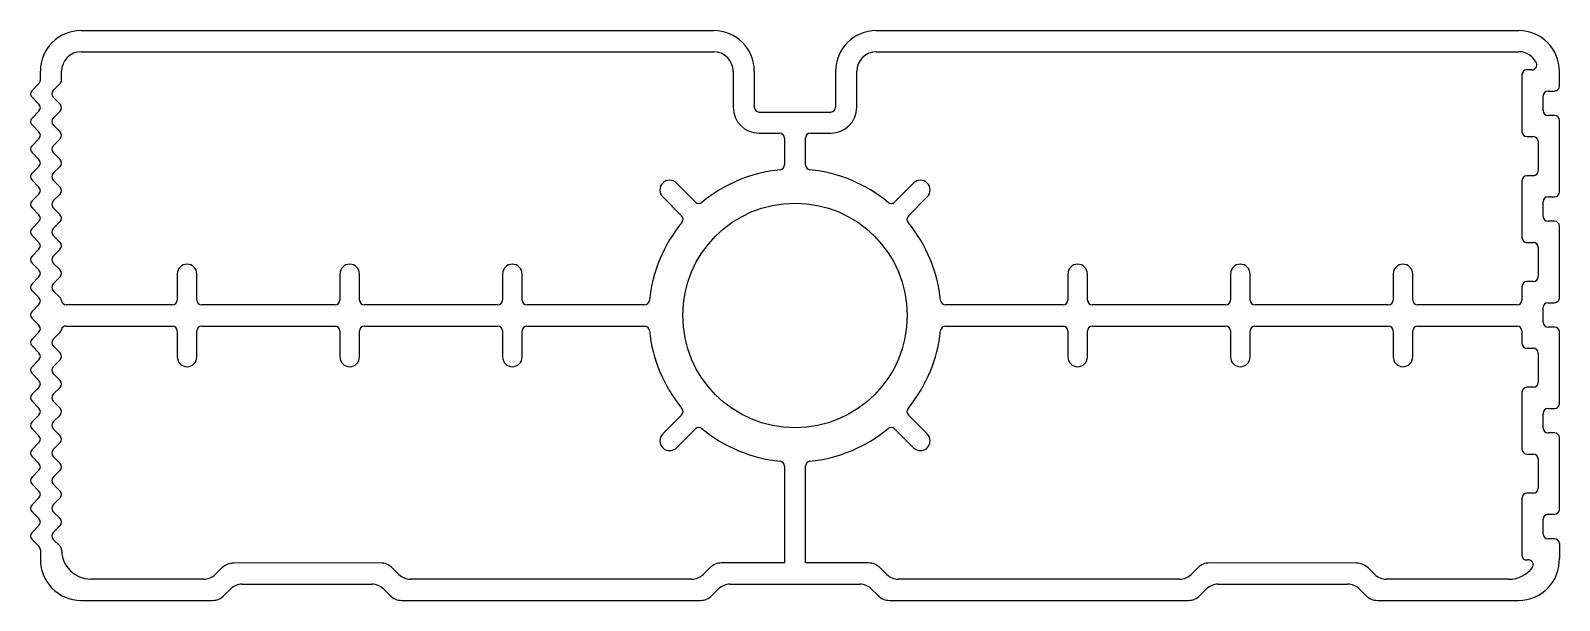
# Model space of a CAD drawing. Extents: x 1476.1 to 1570.1, y 1802.4 to 1837.4.
import ezdxf

# ---------------------------------------------------------------- set-up
doc = ezdxf.new("R2010")
doc.units = 0
doc.layers.get('0').update_dxf_attribs({"linetype": 'CONTINUOUS'})

msp = doc.modelspace()

# ---------------------------------------------------------------- linework, layer by layer
for p, q in [((1479.225, 1837.398), (1518.123, 1837.398)), ((1528.123, 1837.398), (1567.621, 1837.398)), ((1479.225, 1836.098), (1518.123, 1836.098)), ((1528.123, 1836.098), (1567.621, 1836.098)), ((1476.725, 1834.361), (1476.725, 1834.898)), ((1478.025, 1834.361), (1478.025, 1834.898)), ((1519.323, 1834.898), (1519.323, 1832.698)), ((1520.623, 1834.898), (1520.623, 1832.698)), ((1525.623, 1834.898), (1525.623, 1832.698)), ((1526.923, 1832.698), (1526.923, 1834.898)), ((1568.434, 1834.986), (1568.121, 1834.986)), ((1570.121, 1833.986), (1570.121, 1834.898)), ((1476.637, 1834.149), (1476.213, 1833.724)), ((1477.513, 1833.724), (1477.937, 1834.149)), ((1567.821, 1834.686), (1567.821, 1831.186)), ((1476.213, 1833.3), (1476.637, 1832.876)), ((1477.937, 1832.876), (1477.513, 1833.3)), ((1569.121, 1832.486), (1569.121, 1833.386)), ((1569.421, 1833.686), (1569.821, 1833.686)), ((1476.637, 1832.452), (1476.213, 1832.027)), ((1477.513, 1832.027), (1477.937, 1832.452)), ((1520.923, 1832.398), (1525.323, 1832.398)), ((1569.821, 1832.186), (1569.421, 1832.186)), ((1476.213, 1831.603), (1476.637, 1831.179)), ((1477.937, 1831.179), (1477.513, 1831.603)), ((1520.923, 1831.098), (1522.173, 1831.098)), ((1524.073, 1831.098), (1525.323, 1831.098)), ((1570.121, 1827.486), (1570.121, 1831.886)), ((1476.637, 1830.755), (1476.213, 1830.33)), ((1477.513, 1830.33), (1477.937, 1830.755)), ((1522.473, 1830.798), (1522.473, 1829.152)), ((1523.773, 1829.152), (1523.773, 1830.798)), ((1568.121, 1830.886), (1568.521, 1830.886)), ((1568.821, 1830.586), (1568.821, 1828.786)), ((1476.213, 1829.906), (1476.637, 1829.482)), ((1477.937, 1829.482), (1477.513, 1829.906)), ((1476.637, 1829.057), (1476.213, 1828.633)), ((1477.513, 1828.633), (1477.937, 1829.057)), ((1568.521, 1828.486), (1568.121, 1828.486)), ((1476.213, 1828.209), (1476.637, 1827.785)), ((1476.637, 1827.36), (1476.213, 1826.936)), ((1477.937, 1827.785), (1477.513, 1828.209)), ((1477.513, 1826.936), (1477.937, 1827.36)), ((1517.002, 1826.869), (1515.84, 1828.031)), ((1530.408, 1828.031), (1529.246, 1826.869)), ((1567.821, 1828.186), (1567.821, 1824.686)), ((1476.213, 1826.512), (1476.637, 1826.088)), ((1477.937, 1826.088), (1477.513, 1826.512)), ((1514.992, 1827.183), (1516.154, 1826.021)), ((1530.094, 1826.021), (1531.257, 1827.183)), ((1569.121, 1825.986), (1569.121, 1826.886)), ((1569.421, 1827.186), (1569.821, 1827.186)), ((1476.637, 1825.663), (1476.213, 1825.239)), ((1477.513, 1825.239), (1477.937, 1825.663)), ((1569.821, 1825.686), (1569.421, 1825.686)), ((1476.213, 1824.815), (1476.637, 1824.391)), ((1477.937, 1824.391), (1477.513, 1824.815)), ((1570.121, 1820.986), (1570.121, 1825.386)), ((1476.637, 1823.966), (1476.213, 1823.542)), ((1477.513, 1823.542), (1477.937, 1823.966)), ((1568.121, 1824.386), (1568.521, 1824.386)), ((1568.821, 1824.086), (1568.821, 1822.286)), ((1476.213, 1823.118), (1476.637, 1822.694)), ((1477.937, 1822.694), (1477.513, 1823.118)), ((1476.637, 1822.269), (1476.213, 1821.845)), ((1477.513, 1821.845), (1477.937, 1822.269)), ((1485.146, 1822.45), (1485.146, 1820.85)), ((1486.346, 1820.85), (1486.346, 1822.45)), ((1495.146, 1822.45), (1495.146, 1820.85)), ((1496.346, 1820.85), (1496.346, 1822.45)), ((1505.146, 1822.45), (1505.146, 1820.85)), ((1506.346, 1820.85), (1506.346, 1822.45)), ((1539.902, 1822.45), (1539.902, 1820.85)), ((1541.102, 1820.85), (1541.102, 1822.45)), ((1549.902, 1822.45), (1549.902, 1820.85)), ((1551.102, 1820.85), (1551.102, 1822.45)), ((1559.902, 1822.45), (1559.902, 1820.85)), ((1561.102, 1820.85), (1561.102, 1822.45)), ((1567.821, 1821.686), (1567.821, 1820.85)), ((1568.521, 1821.986), (1568.121, 1821.986)), ((1476.213, 1821.421), (1476.637, 1820.996)), ((1477.937, 1820.996), (1477.513, 1821.421)), ((1476.637, 1820.572), (1476.213, 1820.148)), ((1484.846, 1820.55), (1478.321, 1820.55)), ((1494.846, 1820.55), (1486.646, 1820.55)), ((1504.846, 1820.55), (1496.646, 1820.55)), ((1513.873, 1820.55), (1506.646, 1820.55)), ((1539.602, 1820.55), (1532.375, 1820.55)), ((1549.602, 1820.55), (1541.402, 1820.55)), ((1559.602, 1820.55), (1551.402, 1820.55)), ((1567.521, 1820.55), (1561.402, 1820.55)), ((1569.121, 1819.486), (1569.121, 1820.386)), ((1569.421, 1820.686), (1569.821, 1820.686)), ((1476.213, 1819.724), (1476.637, 1819.299)), ((1476.637, 1818.875), (1476.213, 1818.451)), ((1477.513, 1818.451), (1477.937, 1818.875)), ((1478.309, 1819.25), (1484.846, 1819.25)), ((1485.146, 1818.95), (1485.146, 1817.35)), ((1486.346, 1817.35), (1486.346, 1818.95)), ((1486.646, 1819.25), (1494.846, 1819.25)), ((1495.146, 1818.95), (1495.146, 1817.35)), ((1496.346, 1817.35), (1496.346, 1818.95)), ((1496.646, 1819.25), (1504.846, 1819.25)), ((1505.146, 1818.95), (1505.146, 1817.35)), ((1506.346, 1817.35), (1506.346, 1818.95)), ((1506.646, 1819.25), (1513.873, 1819.25)), ((1532.375, 1819.25), (1539.602, 1819.25)), ((1539.902, 1818.95), (1539.902, 1817.35)), ((1541.102, 1817.35), (1541.102, 1818.95)), ((1541.402, 1819.25), (1549.602, 1819.25)), ((1549.902, 1818.95), (1549.902, 1817.35)), ((1551.102, 1817.35), (1551.102, 1818.95)), ((1551.402, 1819.25), (1559.602, 1819.25)), ((1559.902, 1818.95), (1559.902, 1817.35)), ((1561.102, 1817.35), (1561.102, 1818.95)), ((1561.402, 1819.25), (1567.521, 1819.25)), ((1567.821, 1818.95), (1567.821, 1818.186)), ((1569.821, 1819.186), (1569.421, 1819.186)), ((1570.121, 1814.486), (1570.121, 1818.886)), ((1476.213, 1818.027), (1476.637, 1817.602)), ((1477.937, 1817.602), (1477.513, 1818.027)), ((1476.637, 1817.178), (1476.213, 1816.754)), ((1477.513, 1816.754), (1477.937, 1817.178)), ((1568.121, 1817.886), (1568.521, 1817.886)), ((1568.821, 1817.586), (1568.821, 1815.786)), ((1476.213, 1816.33), (1476.637, 1815.905)), ((1477.937, 1815.905), (1477.513, 1816.33)), ((1476.637, 1815.481), (1476.213, 1815.057)), ((1477.513, 1815.057), (1477.937, 1815.481)), ((1567.821, 1815.186), (1567.821, 1811.686)), ((1568.521, 1815.486), (1568.121, 1815.486)), ((1476.213, 1814.633), (1476.637, 1814.208)), ((1477.937, 1814.208), (1477.513, 1814.633)), ((1569.421, 1814.186), (1569.821, 1814.186)), ((1476.637, 1813.784), (1476.213, 1813.36)), ((1477.513, 1813.36), (1477.937, 1813.784)), ((1516.153, 1813.781), (1514.992, 1812.62)), ((1531.257, 1812.62), (1530.095, 1813.781)), ((1569.121, 1812.986), (1569.121, 1813.886)), ((1476.213, 1812.935), (1476.637, 1812.511)), ((1477.937, 1812.511), (1477.513, 1812.935)), ((1515.84, 1811.771), (1517.001, 1812.932)), ((1529.247, 1812.932), (1530.408, 1811.771)), ((1569.821, 1812.686), (1569.421, 1812.686)), ((1570.121, 1807.986), (1570.121, 1812.386)), ((1476.637, 1812.087), (1476.213, 1811.663)), ((1477.513, 1811.663), (1477.937, 1812.087)), ((1568.121, 1811.386), (1568.521, 1811.386)), ((1476.213, 1811.238), (1476.637, 1810.814)), ((1477.937, 1810.814), (1477.513, 1811.238)), ((1522.474, 1810.649), (1522.474, 1804.698)), ((1523.774, 1804.698), (1523.774, 1810.649)), ((1568.821, 1811.086), (1568.821, 1809.286)), ((1476.637, 1810.39), (1476.213, 1809.966)), ((1476.213, 1809.541), (1476.637, 1809.117)), ((1477.513, 1809.966), (1477.937, 1810.39)), ((1477.937, 1809.117), (1477.513, 1809.541)), ((1476.637, 1808.693), (1476.213, 1808.269)), ((1477.513, 1808.269), (1477.937, 1808.693)), ((1567.821, 1808.686), (1567.821, 1805.186)), ((1568.521, 1808.986), (1568.121, 1808.986)), ((1476.213, 1807.844), (1476.637, 1807.42)), ((1477.937, 1807.42), (1477.513, 1807.844)), ((1569.421, 1807.686), (1569.821, 1807.686)), ((1476.637, 1806.996), (1476.213, 1806.571)), ((1477.513, 1806.571), (1477.937, 1806.996)), ((1569.121, 1806.486), (1569.121, 1807.386)), ((1476.213, 1806.147), (1476.637, 1805.723)), ((1477.937, 1805.723), (1477.513, 1806.147)), ((1569.821, 1806.186), (1569.421, 1806.186)), ((1570.121, 1805.886), (1570.121, 1804.973)), ((1476.725, 1805.511), (1476.725, 1804.973)), ((1478.025, 1805.498), (1478.025, 1805.511)), ((1487.892, 1804.395), (1487.477, 1803.991)), ((1497.647, 1804.698), (1488.599, 1804.688)), ((1498.769, 1803.991), (1498.354, 1804.405)), ((1517.892, 1804.405), (1517.477, 1803.991)), ((1522.474, 1804.698), (1518.599, 1804.698)), ((1527.647, 1804.698), (1523.774, 1804.698)), ((1528.769, 1803.991), (1528.354, 1804.405)), ((1547.892, 1804.405), (1547.477, 1803.991)), ((1557.647, 1804.688), (1548.599, 1804.698)), ((1558.769, 1803.991), (1558.354, 1804.395)), ((1486.77, 1803.698), (1479.825, 1803.698)), ((1488.016, 1802.691), (1488.43, 1803.105)), ((1489.137, 1803.398), (1497.109, 1803.398)), ((1497.816, 1803.105), (1498.23, 1802.691)), ((1516.77, 1803.698), (1499.476, 1803.698)), ((1518.016, 1802.691), (1518.43, 1803.105)), ((1519.137, 1803.398), (1527.109, 1803.398)), ((1527.816, 1803.105), (1528.23, 1802.691)), ((1546.77, 1803.698), (1529.476, 1803.698)), ((1548.016, 1802.691), (1548.43, 1803.105)), ((1549.137, 1803.398), (1557.109, 1803.398)), ((1557.816, 1803.105), (1558.23, 1802.691)), ((1567.021, 1803.698), (1559.476, 1803.698)), ((1479.224, 1802.398), (1487.309, 1802.398)), ((1498.937, 1802.398), (1517.309, 1802.398)), ((1528.937, 1802.398), (1547.309, 1802.398)), ((1558.937, 1802.398), (1567.622, 1802.398))]:
    msp.add_line(p, q)
msp.add_circle((1523.124, 1819.9), 6.9)
for centre, radius, start, end in [((1479.225, 1834.898), 2.5, 90, 180), ((1518.123, 1834.898), 2.5, 0, 90), ((1528.123, 1834.898), 2.5, 90, 180), ((1567.621, 1834.898), 2.5, 0, 90), ((1479.225, 1834.898), 1.2, 90, 180), ((1518.123, 1834.898), 1.2, 0, 90), ((1528.123, 1834.898), 1.2, 90, 180), ((1567.621, 1834.898), 1.2, 25.50586, 90), ((1568.121, 1834.686), 0.3, 90, 180), ((1568.434, 1835.286), 0.3, 270, 25.50586), ((1476.425, 1834.361), 0.3, 315, 0), ((1477.725, 1834.361), 0.3, 315, 0), ((1569.821, 1833.986), 0.3, 270, 0), ((1476.425, 1833.512), 0.3, 135, 225), ((1477.725, 1833.512), 0.3, 135, 225), ((1569.421, 1833.386), 0.3, 90, 180), ((1476.425, 1831.815), 0.3, 135, 225), ((1476.425, 1832.664), 0.3, 315, 45), ((1477.725, 1831.815), 0.3, 135, 225), ((1477.725, 1832.664), 0.3, 315, 45), ((1520.923, 1832.698), 1.6, 180, 270), ((1520.923, 1832.698), 0.3, 180, 270), ((1525.323, 1832.698), 1.6, 270, 0), ((1525.323, 1832.698), 0.3, 270, 0), ((1569.421, 1832.486), 0.3, 180, 270), ((1569.821, 1831.886), 0.3, 0, 90), ((1476.425, 1830.967), 0.3, 315, 45), ((1477.725, 1830.967), 0.3, 315, 45), ((1522.173, 1830.798), 0.3, 0, 90), ((1524.073, 1830.798), 0.3, 90, 180), ((1568.121, 1831.186), 0.3, 180, 270), ((1476.425, 1830.118), 0.3, 135, 225), ((1477.725, 1830.118), 0.3, 135, 225), ((1568.521, 1830.586), 0.3, 0, 90), ((1476.425, 1829.27), 0.3, 315, 45), ((1477.725, 1829.27), 0.3, 315, 45), ((1476.425, 1828.421), 0.3, 135, 225), ((1477.725, 1828.421), 0.3, 135, 225), ((1523.124, 1819.9), 9, 95.87001, 129.45282), ((1522.173, 1829.152), 0.3, 275.87001, 360), ((1524.073, 1829.152), 0.3, 180, 264.14396), ((1523.124, 1819.9), 9, 50.54718, 84.14396), ((1568.121, 1828.186), 0.3, 90, 180), ((1568.521, 1828.786), 0.3, 270, 0), ((1476.425, 1827.573), 0.3, 315, 45), ((1477.725, 1827.573), 0.3, 315, 45), ((1515.416, 1827.607), 0.6, 45, 225), ((1530.832, 1827.607), 0.6, 315, 135), ((1569.821, 1827.486), 0.3, 270, 0), ((1476.425, 1826.724), 0.3, 135, 225), ((1477.725, 1826.724), 0.3, 135, 225), ((1517.214, 1827.081), 0.3, 225, 309.45282), ((1529.034, 1827.081), 0.3, 230.54718, 315), ((1569.421, 1826.886), 0.3, 90, 180), ((1476.425, 1825.875), 0.3, 315, 45), ((1477.725, 1825.875), 0.3, 315, 45), ((1523.124, 1819.9), 9, 140.55971, 174.13698), ((1515.942, 1825.808), 0.3, 320.55971, 45), ((1530.306, 1825.808), 0.3, 135, 219.44029), ((1523.124, 1819.9), 9, 5.86302, 39.44029), ((1569.421, 1825.986), 0.3, 180, 270), ((1569.821, 1825.386), 0.3, 0, 90), ((1476.425, 1825.027), 0.3, 135, 225), ((1477.725, 1825.027), 0.3, 135, 225), ((1568.121, 1824.686), 0.3, 180, 270), ((1476.425, 1824.178), 0.3, 315, 45), ((1477.725, 1824.178), 0.3, 315, 45), ((1568.521, 1824.086), 0.3, 0, 90), ((1476.425, 1823.33), 0.3, 135, 225), ((1476.425, 1822.481), 0.3, 315, 45), ((1477.725, 1823.33), 0.3, 135, 225), ((1477.725, 1822.481), 0.3, 315, 45), ((1485.746, 1822.45), 0.6, 0, 180), ((1495.746, 1822.45), 0.6, 0, 180), ((1505.746, 1822.45), 0.6, 0, 180), ((1540.502, 1822.45), 0.6, 0, 180), ((1550.502, 1822.45), 0.6, 0, 180), ((1560.502, 1822.45), 0.6, 0, 180), ((1476.425, 1821.633), 0.3, 135, 225), ((1477.725, 1821.633), 0.3, 135, 225), ((1568.121, 1821.686), 0.3, 90, 180), ((1568.521, 1822.286), 0.3, 270, 360), ((1476.425, 1820.784), 0.3, 315, 45), ((1477.725, 1820.784), 0.3, 6.31607, 45), ((1478.321, 1820.85), 0.3, 186.31607, 270), ((1484.846, 1820.85), 0.3, 270, 0), ((1486.646, 1820.85), 0.3, 180, 270), ((1494.846, 1820.85), 0.3, 270, 360), ((1496.646, 1820.85), 0.3, 180, 270), ((1504.846, 1820.85), 0.3, 270, 0), ((1506.646, 1820.85), 0.3, 180, 270), ((1513.873, 1820.85), 0.3, 270, 354.13698), ((1532.375, 1820.85), 0.3, 185.86302, 270), ((1539.602, 1820.85), 0.3, 270, 0), ((1541.402, 1820.85), 0.3, 180, 270), ((1549.602, 1820.85), 0.3, 270, 0), ((1551.402, 1820.85), 0.3, 180, 270), ((1559.602, 1820.85), 0.3, 270, 0), ((1561.402, 1820.85), 0.3, 180, 270), ((1567.521, 1820.85), 0.3, 270, 0), ((1569.821, 1820.986), 0.3, 270, 0), ((1476.425, 1819.936), 0.3, 135, 225), ((1569.421, 1820.386), 0.3, 90, 180), ((1476.425, 1819.087), 0.3, 315, 45), ((1477.725, 1819.087), 0.3, 315, 346.80732), ((1478.309, 1818.95), 0.3, 90, 166.80732), ((1484.846, 1818.95), 0.3, 0, 90), ((1486.646, 1818.95), 0.3, 90, 180), ((1494.846, 1818.95), 0.3, 0, 90), ((1496.646, 1818.95), 0.3, 90, 180), ((1504.846, 1818.95), 0.3, 0, 90), ((1506.646, 1818.95), 0.3, 90, 180), ((1513.873, 1818.95), 0.3, 5.86302, 90), ((1523.124, 1819.9), 9, 185.86302, 219.43143), ((1523.124, 1819.9), 9, 320.56857, 354.13698), ((1532.375, 1818.95), 0.3, 90, 174.13698), ((1539.602, 1818.95), 0.3, 360, 90), ((1541.402, 1818.95), 0.3, 90, 180), ((1549.602, 1818.95), 0.3, 0, 90), ((1551.402, 1818.95), 0.3, 90, 180), ((1559.602, 1818.95), 0.3, 0, 90), ((1561.402, 1818.95), 0.3, 90, 180), ((1567.521, 1818.95), 0.3, 360, 90), ((1569.421, 1819.486), 0.3, 180, 270), ((1569.821, 1818.886), 0.3, 0, 90), ((1476.425, 1818.239), 0.3, 135, 225), ((1477.725, 1818.239), 0.3, 135, 225), ((1568.121, 1818.186), 0.3, 180, 270), ((1476.425, 1817.39), 0.3, 315, 45), ((1477.725, 1817.39), 0.3, 315, 45), ((1485.746, 1817.35), 0.6, 180, 0), ((1495.746, 1817.35), 0.6, 180, 0), ((1505.746, 1817.35), 0.6, 180, 0), ((1540.502, 1817.35), 0.6, 180, 0), ((1550.502, 1817.35), 0.6, 180, 0), ((1560.502, 1817.35), 0.6, 180, 0), ((1568.521, 1817.586), 0.3, 360, 90), ((1476.425, 1816.542), 0.3, 135, 225), ((1477.725, 1816.542), 0.3, 135, 225), ((1476.425, 1815.693), 0.3, 315, 45), ((1477.725, 1815.693), 0.3, 315, 45), ((1568.121, 1815.186), 0.3, 90, 180), ((1568.521, 1815.786), 0.3, 270, 0), ((1476.425, 1814.845), 0.3, 135, 225), ((1476.425, 1813.996), 0.3, 315, 45), ((1477.725, 1814.845), 0.3, 135, 225), ((1477.725, 1813.996), 0.3, 315, 45), ((1515.941, 1813.993), 0.3, 315, 39.43143), ((1530.307, 1813.993), 0.3, 140.56857, 225), ((1569.421, 1813.886), 0.3, 90, 180), ((1569.821, 1814.486), 0.3, 270, 0), ((1476.425, 1813.148), 0.3, 135, 225), ((1477.725, 1813.148), 0.3, 135, 225), ((1476.425, 1812.299), 0.3, 315, 45), ((1477.725, 1812.299), 0.3, 315, 45), ((1515.416, 1812.196), 0.6, 135, 315), ((1517.213, 1812.72), 0.3, 50.53832, 135), ((1523.124, 1819.9), 9, 230.53832, 264.13698), ((1523.124, 1819.9), 9, 275.86302, 309.46168), ((1529.035, 1812.72), 0.3, 45, 129.46168), ((1530.832, 1812.196), 0.6, 225, 45), ((1569.421, 1812.986), 0.3, 180, 270), ((1569.821, 1812.386), 0.3, 0, 90), ((1476.425, 1811.451), 0.3, 135, 225), ((1477.725, 1811.451), 0.3, 135, 225), ((1568.121, 1811.686), 0.3, 180, 270), ((1568.521, 1811.086), 0.3, 0, 90), ((1476.425, 1810.602), 0.3, 315, 45), ((1477.725, 1810.602), 0.3, 315, 45), ((1522.174, 1810.649), 0.3, 360, 84.13698), ((1524.074, 1810.649), 0.3, 95.86302, 180), ((1476.425, 1809.753), 0.3, 135, 225), ((1477.725, 1809.753), 0.3, 135, 225), ((1476.425, 1808.905), 0.3, 315, 45), ((1477.725, 1808.905), 0.3, 315, 45), ((1568.121, 1808.686), 0.3, 90, 180), ((1568.521, 1809.286), 0.3, 270, 0), ((1476.425, 1808.056), 0.3, 135, 225), ((1477.725, 1808.056), 0.3, 135, 225), ((1569.421, 1807.386), 0.3, 90, 180), ((1569.821, 1807.986), 0.3, 270, 0), ((1476.425, 1807.208), 0.3, 315, 45), ((1477.725, 1807.208), 0.3, 315, 45), ((1476.425, 1806.359), 0.3, 135, 225), ((1476.425, 1805.511), 0.3, 0, 45), ((1477.725, 1806.359), 0.3, 135, 225), ((1477.725, 1805.511), 0.3, 0, 45), ((1569.421, 1806.486), 0.3, 180, 270), ((1569.821, 1805.886), 0.3, 0, 90), ((1479.224, 1804.898), 2.5, 178.27889, 270), ((1479.825, 1805.498), 1.8, 180, 270), ((1567.622, 1804.898), 2.5, 270, 1.72111), ((1568.121, 1805.179), 0.3, 178.68475, 278.79383), ((1568.212, 1804.586), 0.3, 322.53298, 98.58263), ((1486.77, 1804.698), 1, 270, 315), ((1488.599, 1803.688), 1, 90, 135), ((1497.647, 1803.698), 1, 45, 90), ((1499.476, 1804.698), 1, 225, 270), ((1516.77, 1804.698), 1, 270, 315), ((1518.599, 1803.698), 1, 90, 135), ((1527.647, 1803.698), 1, 45, 90), ((1529.476, 1804.698), 1, 225, 270), ((1546.77, 1804.698), 1, 270, 315), ((1548.599, 1803.698), 1, 90, 135), ((1557.647, 1803.688), 1, 45, 90), ((1559.476, 1804.698), 1, 225, 270), ((1567.021, 1805.498), 1.8, 270, 322.53298), ((1489.137, 1802.398), 1, 90, 135), ((1497.109, 1802.398), 1, 45, 90), ((1519.137, 1802.398), 1, 90, 135), ((1527.109, 1802.398), 1, 45, 90), ((1549.137, 1802.398), 1, 90, 135), ((1557.109, 1802.398), 1, 45, 90), ((1487.309, 1803.398), 1, 270, 315), ((1498.937, 1803.398), 1, 225, 270), ((1517.309, 1803.398), 1, 270, 315), ((1528.937, 1803.398), 1, 225, 270), ((1547.309, 1803.398), 1, 270, 315), ((1558.937, 1803.398), 1, 225, 270)]:
    msp.add_arc(centre, radius, start, end)

doc.saveas('drawing.dxf')
